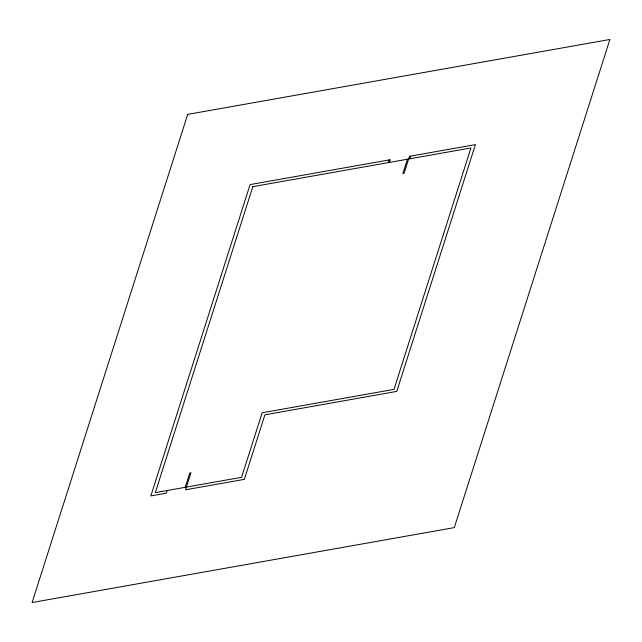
<?xml version="1.0" encoding="UTF-8"?>
<svg xmlns="http://www.w3.org/2000/svg" width="642" height="642" viewBox="0 0 642 642"><rect width="100%" height="100%" fill="white"/><g stroke="black" fill="none" stroke-linecap="round" stroke-linejoin="round"><path stroke-width="0.96" d="M167.225 490.504L166.366 493.2L150.838 495.953L250.091 184.591L390.32 159.714L389.461 162.402M185.201 487.318L189.775 472.969L190.979 472.761L185.546 489.798L244.329 479.365L264.905 414.804L396.748 391.411L475.417 144.611L409.492 156.311L404.059 173.348L402.863 173.557L407.437 159.208M388.258 162.611L389.116 159.922M409.837 158.783L410.695 156.094M187.705 114.388L32.1 602.525L454.295 527.612L609.9 39.475L187.705 114.388M252.828 186.645L155.292 492.623L241.585 477.311L262.169 412.758L394.003 389.365L470.963 147.941L252.828 186.645"/></g></svg>
